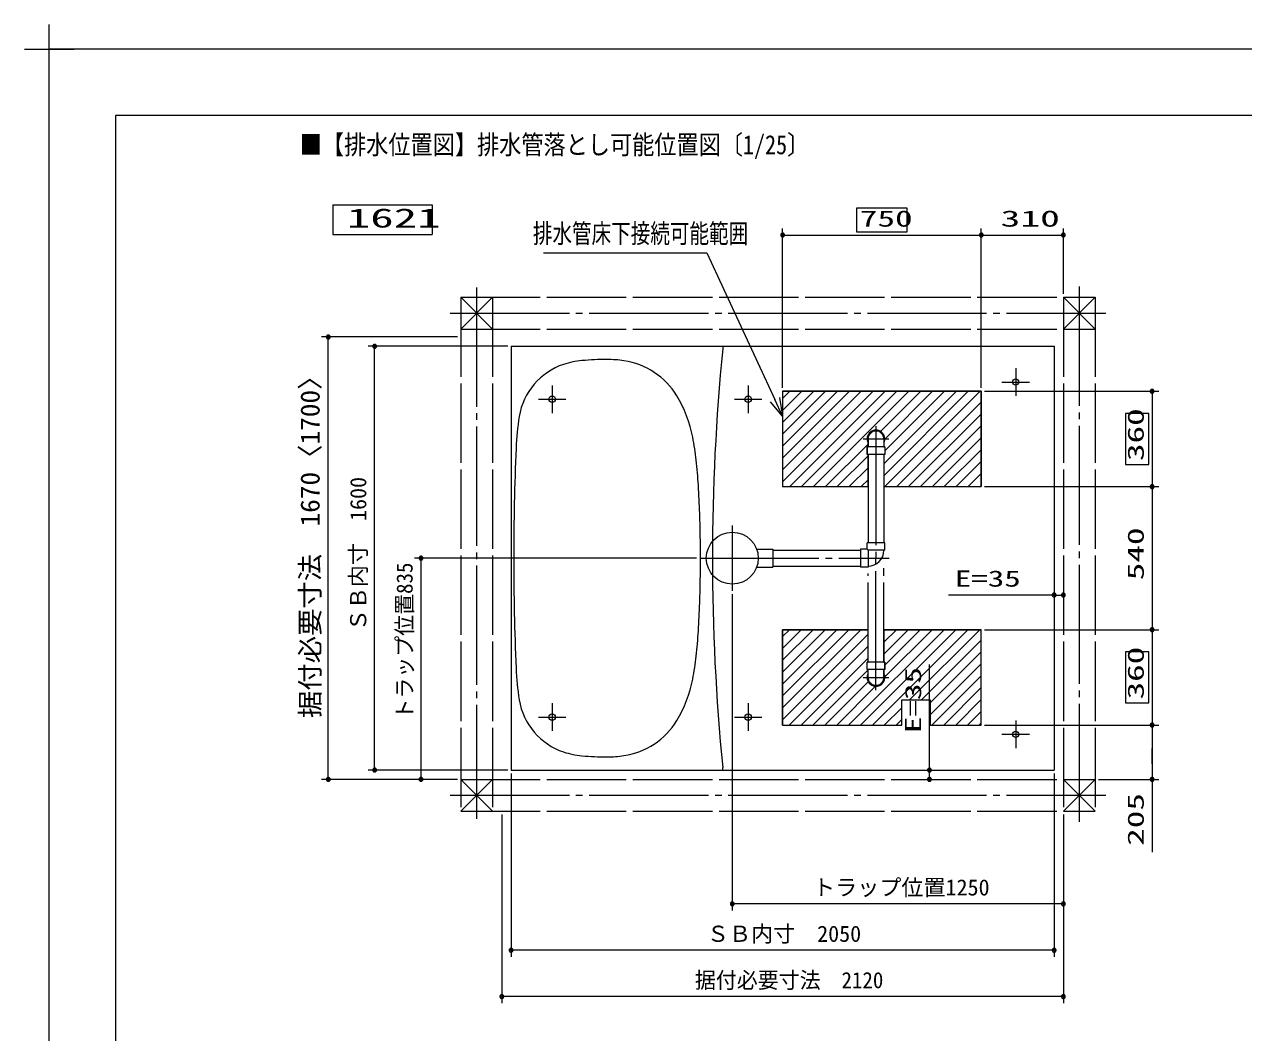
# Model space of a CAD drawing. Units: millimetres on the paper. Extents: x -305 to 305, y -152 to 152.
# Drawn here: x -304.8 to -120.7, y 0 to 152.3 of the extents above; entities that cross this region are included whole.
import ezdxf
from ezdxf.enums import TextEntityAlignment as Align

# ---------------------------------------------------------------- set-up
doc = ezdxf.new("R2010")
doc.units = ezdxf.units.MM
doc.linetypes.add('LONG_CHAIN', pattern=[21, 18, -1, 1, -1])
doc.linetypes.add('LONG_DASHED2', pattern=[13, 12, -1])
doc.layers.add('0-0_PV', color=7, linetype='Continuous')
for name, color, linetype, lineweight in [('0-1_RV', 7, 'Continuous', 9), ('0-2_0', 7, 'Continuous', 9), ('0-3_1図面枠', 7, 'Continuous', 9), ('0-4_図面枠', 3, 'Continuous', 9), ('0-5_DEFPOINTS', 7, 'Continuous', 9)]:
    doc.layers.add(name, color=color, linetype=linetype, lineweight=lineweight)
doc.styles.add('ＭＳ ゴシック', font='')
doc.styles.get('ＭＳ ゴシック').set_extended_font_data('MS Gothic')

# ---------------------------------------------------------------- blocks, each defined once
blk = doc.blocks.new('_DOTSMALL')
at = {"layer": '0-2_0'}
for p, q in [((0.0746, 0.1), (-0.0746, 0.1)), ((0.1223, -0.0248), (-0.1223, -0.0248))]:
    blk.add_line(p, q, dxfattribs=at)
for points in [[(0.125, 0), (0.124, 0.0157), (0.1211, 0.0311), (0.1162, 0.046), (0.1095, 0.0602), (0.1011, 0.0735), (0.0911, 0.0856), (0.0797, 0.0963), (0.067, 0.1055), (0.0532, 0.1131), (0.0386, 0.1189), (0.0234, 0.1228), (0.0078, 0.1248), (-0.0078, 0.1248), (-0.0234, 0.1228), (-0.0386, 0.1189), (-0.0532, 0.1131), (-0.067, 0.1055), (-0.0797, 0.0963), (-0.0911, 0.0856), (-0.1011, 0.0735), (-0.1095, 0.0602), (-0.1162, 0.046), (-0.1211, 0.0311), (-0.124, 0.0157), (-0.125, 0), (0, 0)], [(-0.125, 0), (-0.124, -0.0157), (-0.1211, -0.0311), (-0.1162, -0.046), (-0.1095, -0.0602), (-0.1011, -0.0735), (-0.0911, -0.0856), (-0.0797, -0.0963), (-0.067, -0.1055), (-0.0532, -0.1131), (-0.0386, -0.1189), (-0.0234, -0.1228), (-0.0078, -0.1248), (0.0078, -0.1248), (0.0234, -0.1228), (0.0386, -0.1189), (0.0532, -0.1131), (0.067, -0.1055), (0.0797, -0.0963), (0.0911, -0.0856), (0.1011, -0.0735), (0.1095, -0.0602), (0.1162, -0.046), (0.1211, -0.0311), (0.124, -0.0157), (0.125, 0), (0, 0)]]:
    blk.add_lwpolyline(points, close=True, dxfattribs=at)
blk = doc.blocks.new('グループ-6')
at = {"layer": '0-3_1図面枠'}
for p, q in [((-4200, 2895), (-4200, 3045)), ((-4275, 2970), (-4125, 2970))]:
    blk.add_line(p, q, dxfattribs=at)
blk = doc.blocks.new('_OPEN30')
at = {"layer": '0-2_0'}
blk.add_line((0, 0), (-1, 0), dxfattribs=at)
blk.add_lwpolyline([(-1, 0.2679), (0, 0), (-1, -0.2679)], dxfattribs=at)

msp = doc.modelspace()

# ---------------------------------------------------------------- linework, layer by layer
at = {"layer": '0-1_RV'}
for p, q in [((-258.175, 125.009), (-258.175, 120.513)), ((-258.175, 125.009), (-243.175, 125.009)), ((-243.175, 125.009), (-243.175, 120.513)), ((-258.175, 120.513), (-243.175, 120.513)), ((-190.278, 97.346), (-190.278, 121.446)), ((-190.278, 120.446), (-160.278, 120.446)), ((-160.278, 97.346), (-160.278, 121.446)), ((-160.278, 120.446), (-147.878, 120.446)), ((-147.878, 111.546), (-147.878, 121.446)), ((-239.378, 105.046), (-259.878, 105.046)), ((-258.878, 38.246), (-258.878, 105.046)), ((-231.778, 103.646), (-252.878, 103.646)), ((-251.878, 39.646), (-251.878, 103.646)), ((-231.278, 103.646), (-231.278, 39.646)), ((-199.318, 103.646), (-199.318, 103.244)), ((-190.278, 95.741), (-189.173, 96.846)), ((-190.278, 93.945), (-187.377, 96.846)), ((-190.278, 92.149), (-185.581, 96.846)), ((-190.278, 90.353), (-183.785, 96.846)), ((-190.278, 88.557), (-181.989, 96.846)), ((-190.278, 86.761), (-180.193, 96.846)), ((-190.278, 84.965), (-178.397, 96.846)), ((-190.278, 83.169), (-176.601, 96.846)), ((-190.278, 96.846), (-160.278, 96.846)), ((-189.205, 82.446), (-174.805, 96.846)), ((-187.409, 82.446), (-173.009, 96.846)), ((-185.613, 82.446), (-171.213, 96.846)), ((-175.48, 90.783), (-169.417, 96.846)), ((-174.978, 85.897), (-164.029, 96.846)), ((-174.978, 84.101), (-162.233, 96.846)), ((-174.843, 89.623), (-167.621, 96.846)), ((-174.838, 87.833), (-165.825, 96.846)), ((-174.837, 82.446), (-160.437, 96.846)), ((-160.278, 96.846), (-160.278, 82.446)), ((-159.778, 96.846), (-133.478, 96.846)), ((-134.478, 96.846), (-134.478, 82.446)), ((-173.041, 82.446), (-160.278, 95.209)), ((-171.244, 82.446), (-160.278, 93.413)), ((-169.448, 82.446), (-160.278, 91.616)), ((-183.817, 82.446), (-177.378, 88.885)), ((-177.518, 88.446), (-177.518, 87.326)), ((-174.838, 88.446), (-177.518, 88.446)), ((-177.378, 89.646), (-177.378, 88.446)), ((-174.978, 89.646), (-174.978, 88.446)), ((-174.838, 88.446), (-174.838, 87.326)), ((-167.652, 82.446), (-160.278, 89.82)), ((-182.021, 82.446), (-177.378, 87.089)), ((-174.838, 87.326), (-177.518, 87.326)), ((-177.378, 87.326), (-177.378, 73.966)), ((-174.978, 87.326), (-174.978, 73.966)), ((-165.856, 82.446), (-160.278, 88.024)), ((-180.225, 82.446), (-177.378, 85.293)), ((-164.06, 82.446), (-160.278, 86.228)), ((-178.429, 82.446), (-177.378, 83.497)), ((-162.264, 82.446), (-160.278, 84.432)), ((-174.978, 82.446), (-160.278, 82.446)), ((-160.468, 82.446), (-160.278, 82.636)), ((-159.778, 82.446), (-133.478, 82.446)), ((-134.478, 82.446), (-134.478, 60.846)), ((-174.838, 73.966), (-177.518, 73.966)), ((-177.518, 72.986), (-177.518, 73.966)), ((-174.838, 72.846), (-174.838, 73.966)), ((-194.201, 73.006), (-191.758, 73.006)), ((-191.758, 73.006), (-191.758, 70.286)), ((-191.758, 72.846), (-178.498, 72.846)), ((-178.498, 72.986), (-178.498, 70.306)), ((-177.518, 72.986), (-178.498, 72.986)), ((-177.518, 72.986), (-177.378, 72.846)), ((-174.838, 72.846), (-177.378, 72.846)), ((-177.378, 72.846), (-177.378, 70.306)), ((-203.298, 71.646), (-245.878, 71.646)), ((-244.878, 38.246), (-244.878, 71.646)), ((-194.201, 70.286), (-191.758, 70.286)), ((-191.758, 70.446), (-178.498, 70.446)), ((-177.378, 70.306), (-178.498, 70.306)), ((-197.878, 66.226), (-197.878, 18.446)), ((-149.278, 66.082), (-165.231, 66.082)), ((-149.278, 66.082), (-147.878, 66.082)), ((-190.278, 59.82), (-189.252, 60.846)), ((-190.278, 58.024), (-187.456, 60.846)), ((-190.278, 56.228), (-185.66, 60.846)), ((-190.278, 54.432), (-183.864, 60.846)), ((-190.278, 52.636), (-182.068, 60.846)), ((-190.278, 50.84), (-180.272, 60.846)), ((-190.278, 49.044), (-178.476, 60.846)), ((-190.278, 46.446), (-190.278, 60.846)), ((-190.278, 60.846), (-177.378, 60.846)), ((-180.304, 46.446), (-165.904, 60.846)), ((-178.508, 46.446), (-164.108, 60.846)), ((-176.712, 46.446), (-162.312, 60.846)), ((-174.978, 60.752), (-174.884, 60.846)), ((-174.978, 58.956), (-173.088, 60.846)), ((-174.978, 57.16), (-171.292, 60.846)), ((-174.978, 60.846), (-160.278, 60.846)), ((-174.842, 53.703), (-167.7, 60.846)), ((-174.838, 55.504), (-169.496, 60.846)), ((-171.116, 50.246), (-160.516, 60.846)), ((-160.278, 46.446), (-160.278, 60.846)), ((-159.778, 60.846), (-133.478, 60.846)), ((-134.478, 60.846), (-134.478, 46.446)), ((-190.278, 47.248), (-177.378, 60.148)), ((-169.32, 50.246), (-160.278, 59.288)), ((-189.284, 46.446), (-177.378, 58.352)), ((-167.972, 49.797), (-160.278, 57.492)), ((-187.488, 46.446), (-177.378, 56.556)), ((-168.1, 39.646), (-168.1, 55.599)), ((-167.972, 48.001), (-160.278, 55.695)), ((-185.692, 46.446), (-177.378, 54.76)), ((-167.731, 46.446), (-160.278, 53.899)), ((-183.896, 46.446), (-177.348, 52.994)), ((-182.1, 46.446), (-176.234, 52.312)), ((-165.935, 46.446), (-160.278, 52.103)), ((-164.139, 46.446), (-160.278, 50.307)), ((-174.916, 46.446), (-172.294, 49.068)), ((-162.343, 46.446), (-160.278, 48.511)), ((-190.278, 46.446), (-172.294, 46.446)), ((-173.12, 46.446), (-172.294, 47.271)), ((-167.972, 46.446), (-160.278, 46.446)), ((-160.547, 46.446), (-160.278, 46.715)), ((-159.778, 46.446), (-133.478, 46.446)), ((-134.478, 46.446), (-134.478, 38.246)), ((-134.478, 40.566), (-134.478, 42.886)), ((-231.778, 39.646), (-252.878, 39.646)), ((-231.278, 39.646), (-149.278, 39.646)), ((-231.278, 39.146), (-231.278, 11.446)), ((-199.318, 39.646), (-199.318, 40.047)), ((-168.1, 38.246), (-168.1, 39.646)), ((-149.278, 39.146), (-149.278, 11.446)), ((-239.378, 38.246), (-259.878, 38.246)), ((-239.378, 38.246), (-245.878, 38.246)), ((-142.578, 38.246), (-133.478, 38.246)), ((-134.478, 38.246), (-134.478, 27.258)), ((-232.678, 32.946), (-232.678, 4.446)), ((-147.878, 32.946), (-147.878, 4.446)), ((-147.878, 32.946), (-147.878, 18.446)), ((-147.878, 19.446), (-197.878, 19.446)), ((-149.278, 12.446), (-231.278, 12.446)), ((-147.878, 5.446), (-232.678, 5.446))]:
    msp.add_line(p, q, dxfattribs=at)
at = {"layer": '0-1_RV', "linetype": 'LONG_CHAIN'}
for p, q in [((-236.478, 112.519), (-236.478, 32.295)), ((-145.478, 112.646), (-145.478, 31.846)), ((-240.478, 108.646), (-141.478, 108.646)), ((-155.078, 100.326), (-155.078, 96.166)), ((-225.078, 97.726), (-225.078, 93.566)), ((-195.478, 97.726), (-195.478, 93.566)), ((-157.158, 98.246), (-152.998, 98.246)), ((-227.158, 95.646), (-222.998, 95.646)), ((-197.558, 95.646), (-193.398, 95.646)), ((-176.178, 91.586), (-176.178, 71.646)), ((-178.118, 89.646), (-174.238, 89.646)), ((-197.878, 76.566), (-197.878, 66.726)), ((-202.798, 71.646), (-174.178, 71.646)), ((-176.178, 51.706), (-176.178, 71.646)), ((-178.118, 53.646), (-174.238, 53.646)), ((-225.078, 49.726), (-225.078, 45.566)), ((-195.478, 49.726), (-195.478, 45.566)), ((-227.158, 47.646), (-222.998, 47.646)), ((-197.558, 47.646), (-193.398, 47.646)), ((-155.078, 47.126), (-155.078, 42.966)), ((-157.158, 45.046), (-152.998, 45.046)), ((-240.478, 35.846), (-141.478, 35.846))]:
    msp.add_line(p, q, dxfattribs=at)
at = {"layer": '0-1_RV', "linetype": 'LONG_DASHED2'}
for p, q in [((-238.878, 111.046), (-143.078, 111.046)), ((-238.878, 111.046), (-238.878, 33.446)), ((-234.078, 106.246), (-238.878, 111.046)), ((-238.878, 106.246), (-234.078, 111.046)), ((-234.078, 111.046), (-234.078, 33.446)), ((-147.878, 111.046), (-147.878, 33.446)), ((-147.878, 106.246), (-143.078, 111.046)), ((-147.878, 111.046), (-143.078, 106.246)), ((-143.078, 111.046), (-143.078, 33.446)), ((-238.878, 106.246), (-143.078, 106.246)), ((-174.978, 55.966), (-174.978, 70.139)), ((-177.378, 55.966), (-177.378, 69.326)), ((-177.518, 54.846), (-177.518, 55.966)), ((-174.838, 55.966), (-177.518, 55.966)), ((-174.838, 54.846), (-174.838, 55.966)), ((-174.838, 54.846), (-177.518, 54.846)), ((-177.378, 53.646), (-177.378, 54.846)), ((-174.978, 53.646), (-174.978, 54.846)), ((-238.878, 38.246), (-143.078, 38.246)), ((-238.878, 38.246), (-234.078, 33.446)), ((-234.078, 38.246), (-238.878, 33.446)), ((-147.878, 38.246), (-143.078, 33.446)), ((-147.878, 33.446), (-143.078, 38.246)), ((-238.878, 33.446), (-143.078, 33.446))]:
    msp.add_line(p, q, dxfattribs=at)
at = {"layer": '0-1_RV'}
for points in [[(-179.111, 120.946), (-171.444, 120.946), (-171.444, 124.486), (-179.111, 124.486)], [(-134.978, 85.812), (-134.978, 93.48), (-138.518, 93.48), (-138.518, 85.812)], [(-134.978, 49.812), (-134.978, 57.48), (-138.518, 57.48), (-138.518, 49.812)]]:
    msp.add_lwpolyline(points, close=True, dxfattribs=at)
for points in [[(-226.389, 117.77), (-201.703, 117.77), (-191.441, 95.585)], [(-231.278, 103.646), (-149.278, 103.646), (-149.278, 39.646)], [(-174.978, 82.446), (-160.278, 82.446), (-160.278, 96.846), (-190.278, 96.846), (-190.278, 82.446), (-177.378, 82.446), (-177.378, 87.326), (-177.518, 87.326), (-177.518, 88.446), (-177.378, 88.446), (-177.378, 89.049)], [(-190.278, 96.846), (-190.278, 82.446), (-177.378, 82.446)], [(-174.978, 89.049), (-174.978, 88.446), (-174.838, 88.446), (-174.838, 87.326), (-174.978, 87.326), (-174.978, 82.446)], [(-177.378, 54.242), (-177.378, 54.846), (-177.518, 54.846), (-177.518, 55.966), (-177.378, 55.966), (-177.378, 60.846), (-190.278, 60.846), (-190.278, 46.446), (-172.294, 46.446), (-172.294, 50.246), (-167.972, 50.246), (-167.972, 46.446)], [(-167.972, 46.446), (-160.278, 46.446), (-160.278, 60.846), (-174.978, 60.846), (-174.978, 55.966), (-174.838, 55.966), (-174.838, 54.846), (-174.978, 54.846), (-174.978, 54.242)]]:
    msp.add_lwpolyline(points, dxfattribs=at)
for centre, radius in [((-155.078, 98.246), 0.48), ((-225.078, 95.646), 0.48), ((-195.478, 95.646), 0.48), ((-197.878, 71.646), 3.92), ((-225.078, 47.646), 0.48), ((-195.478, 47.646), 0.48), ((-155.078, 45.046), 0.48)]:
    msp.add_circle(centre, radius, dxfattribs=at)
for centre, radius, start, end in [((119.922, 71.646), 320.8, 174.34726, 180), ((-219.541, 89.526), 12, 94.95444, 108.46728), ((-216.778, 57.646), 44, 89.99999, 94.95444), ((-216.778, 84.046), 17.6, 81.67971, 90), ((-215.852, 90.378), 11.2, 31.16034, 81.67971), ((-220.175, 91.423), 10, 108.46728, 170.71873), ((-222.697, 86.239), 19.2, 11.00864, 31.16034), ((-190.568, 86.585), 40, 170.71873, 177.6217), ((-203.998, 93.077), 0.4, 184.46931, 184.50491), ((-203.998, 93.077), 0.4, 184.46931, 184.50491), ((-176.178, 89.646), 1.34, 333.57561, 206.42439), ((-176.178, 89.646), 1.34, 333.57561, 206.42439), ((-176.178, 89.646), 1.2, 0, 180), ((-245.47, 81.809), 42.4, 6.27211, 11.00864), ((169.122, 71.646), 400, 177.6217, 180), ((-285.231, 77.439), 82.4, 3.62323, 6.27211), ((-345.111, 73.647), 142.4, 1.91139, 3.62323), ((-405.078, 71.646), 202.4, 0, 1.91139), ((-177.378, 72.846), 2.4, 270, 359.99998), ((169.122, 71.646), 400, 180, 182.3783), ((-405.078, 71.646), 202.4, 358.08861, 0), ((119.922, 71.646), 320.8, 180, 185.65274), ((-345.111, 69.645), 142.4, 356.37678, 358.08861), ((-285.231, 65.853), 82.4, 353.72789, 356.37678), ((-245.47, 61.483), 42.4, 348.99136, 353.72789), ((-190.568, 56.707), 40, 182.3783, 189.28127), ((-176.178, 53.646), 1.34, 153.57561, 26.42439), ((-222.697, 57.053), 19.2, 328.83966, 348.99136), ((-220.175, 51.868), 10, 189.28127, 251.53272), ((-203.998, 50.215), 0.4, 175.49509, 175.53069), ((-203.998, 50.215), 0.4, 175.49509, 175.53069), ((-203.998, 50.215), 0.4, 175.49509, 175.53069), ((-203.998, 50.151), 0.4, 175.49509, 175.53069), ((-203.998, 50.151), 0.4, 175.49509, 175.53069), ((-215.852, 52.913), 11.2, 278.32029, 328.83966), ((-219.541, 53.765), 12, 251.53272, 265.04556), ((-216.778, 85.646), 44, 265.04556, 270.00001), ((-216.778, 59.246), 17.6, 270, 278.32029)]:
    msp.add_arc(centre, radius, start, end, dxfattribs=at)
at = {"layer": '0-1_RV', "linetype": 'LONG_DASHED2'}
for radius, start, end in [(1.34, 153.57561, 26.42439), (1.2, 180, 0)]:
    msp.add_arc((-176.178, 53.646), radius, start, end, dxfattribs=at)
at = {"layer": '0-4_図面枠'}
msp.add_lwpolyline([(-291.017, -138.498), (108.983, -138.498), (108.983, 138.502), (-291.017, 138.502)], close=True, dxfattribs=at)
at = {"layer": '0-5_DEFPOINTS'}
for p in [(118.983, 148.502), (-301.017, -148.498)]:
    msp.add_line(p, (-301.017, 148.502), dxfattribs=at)

# ---------------------------------------------------------------- block references
at = {"layer": '0-1_RV'}
for name, p, xscale, yscale, rotation in [('_DOTSMALL', (-190.278, 120.446), 2.32, 2.32, 180), ('_DOTSMALL', (-160.278, 120.446), 2.32, 2.32, 180), ('_DOTSMALL', (-258.878, 105.046), 2.32, 2.32, 90), ('_DOTSMALL', (-251.878, 103.646), 2.32, 2.32, 90), ('_OPEN30', (-190.278, 93.071), 2.77, 2.77, 294.82355), ('_DOTSMALL', (-134.478, 96.846), 2.32, 2.32, 90), ('_DOTSMALL', (-134.478, 82.446), 2.32, 2.32, 270), ('_DOTSMALL', (-134.478, 82.446), 2.32, 2.32, 90), ('_DOTSMALL', (-244.878, 71.646), 2.32, 2.32, 90), ('_DOTSMALL', (-147.878, 66.082), 2.32, 2.32, 180), ('_DOTSMALL', (-134.478, 60.846), 2.32, 2.32, 270), ('_DOTSMALL', (-134.478, 60.846), 2.32, 2.32, 90), ('_DOTSMALL', (-134.478, 46.446), 2.32, 2.32, 270), ('_DOTSMALL', (-134.478, 46.446), 2.32, 2.32, 90), ('_DOTSMALL', (-251.878, 39.646), 2.32, 2.32, 270), ('_DOTSMALL', (-168.1, 39.646), 2.32, 2.32, 270), ('_DOTSMALL', (-258.878, 38.246), 2.32, 2.32, 270), ('_DOTSMALL', (-244.878, 38.246), 2.32, 2.32, 270), ('_DOTSMALL', (-168.1, 38.246), 2.32, 2.32, 90), ('_DOTSMALL', (-134.478, 38.246), 2.32, 2.32, 270), ('_DOTSMALL', (-197.878, 19.446), 2.32, 2.32, 180), ('_DOTSMALL', (-231.278, 12.446), 2.32, 2.32, 180), ('_DOTSMALL', (-232.678, 5.446), 2.32, 2.32, 180)]:
    msp.add_blockref(name, p, dxfattribs=dict(at, xscale=xscale, yscale=yscale, rotation=rotation))
at = {"layer": '0-1_RV', "xscale": 2.32, "yscale": 2.32}
for p in [(-160.278, 120.446), (-147.878, 120.446), (-149.278, 66.082), (-147.878, 19.446), (-149.278, 12.446), (-147.878, 5.446)]:
    msp.add_blockref('_DOTSMALL', p, dxfattribs=at)
at = {"layer": '0-3_1図面枠', "xscale": 0.05, "yscale": 0.05}
msp.add_blockref('グループ-6', (-91.017, 0.002), dxfattribs=at)
msp.add_blockref('グループ-6', (-91.017, 0.002), dxfattribs=at)

# ---------------------------------------------------------------- texts
at = {"layer": '0-0_PV', "style": 'ＭＳ ゴシック', "width": 0.85}
msp.add_text('■【排水位置図】排水管落とし可能位置図〔1/25〕', height=2.886, dxfattribs=at).set_placement((-263.187, 131.775), align=Align.BOTTOM_LEFT)
at = {"layer": '0-1_RV', "style": 'ＭＳ ゴシック'}
for s, height, width, p in [('1621', 2.889, 1.8, (-256.075, 120.705)), ('750', 2.441, 1.6, (-178.611, 120.976)), ('310', 2.444, 1.8, (-157.38, 120.976)), ('排水管床下接続可能範囲', 2.889, 0.75, (-227.986, 118.364)), ('E=35', 2.441, 1.5, (-164.278, 66.612)), ('据付必要寸法\u30002120', 2.441, 0.95, (-203.52, 5.976))]:
    msp.add_text(s, height=height, dxfattribs=dict(at, width=width)).set_placement(p, align=Align.BOTTOM_LEFT)
for s, height, width, p in [('据付必要寸法\u30001670〈1700〉', 2.886, 1.05, (-259.323, 47.499)), ('360', 2.441, 1.6, (-135.008, 86.312)), ('540', 2.441, 1.6, (-135.008, 68.312)), ('トラップ位置835', 2.441, 0.95, (-245.408, 47.269)), ('360', 2.441, 1.6, (-135.008, 50.312)), ('E=35', 2.441, 1.5, (-168.63, 45.239)), ('205', 2.441, 1.6, (-135.008, 28.209))]:
    msp.add_text(s, height=height, rotation=90, dxfattribs=dict(at, width=width)).set_placement(p, align=Align.BOTTOM_LEFT)
msp.add_text('ＳＢ内寸\u30001600', height=2.441, rotation=90, dxfattribs=at).set_placement((-252.408, 60.621), align=Align.BOTTOM_LEFT)
for s, height, p in [('トラップ位置1250', 2.444, (-185.675, 19.976)), ('ＳＢ内寸\u30002050', 2.441, (-201.705, 12.976))]:
    msp.add_text(s, height=height, dxfattribs=at).set_placement(p, align=Align.BOTTOM_LEFT)

doc.saveas('drawing.dxf')
